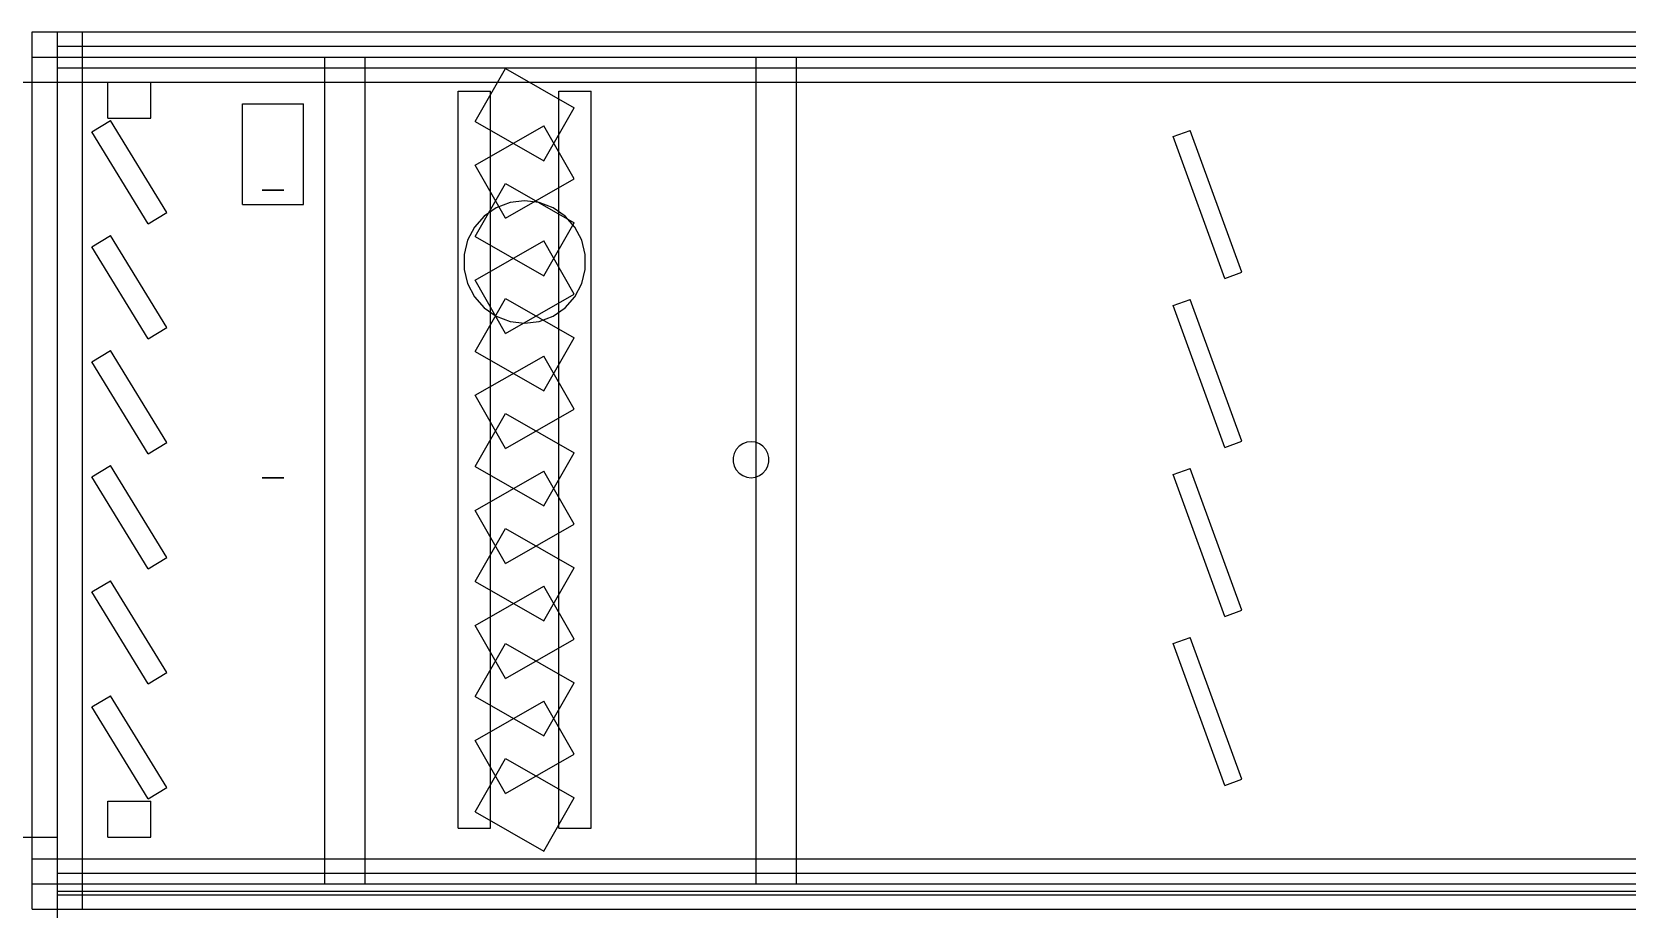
# Model space of a CAD drawing. Header units: millimetres. Extents: x -808 to -5, y -418 to 283.
# Drawn here: x -318.18 to -269.36, y 30.33 to 57.17 of the extents above; entities that cross this region are included whole.
import ezdxf

# ---------------------------------------------------------------- set-up
doc = ezdxf.new("R2010")
doc.units = ezdxf.units.MM
doc.layers.add('HIDDEN', color=8, linetype='Continuous')
doc.layers.add('VISIBLE', color=7, linetype='Continuous')

msp = doc.modelspace()

# ---------------------------------------------------------------- linework, layer by layer
at = {"layer": 'HIDDEN'}
for points in [[(-318.17, 57.17), (-316.63, 57.17)], [(-318.17, 55.63), (-318.17, 57.17)], [(-317.4, 57.17), (-97.4, 57.17)], [(-317.4, 57.17), (-97.4, 57.17)], [(-317.4, 55.63), (-317.4, 57.17)], [(-317.4, 55.63), (-317.4, 57.17)], [(-317.4, 57.17), (-97.4, 57.17)], [(-317.4, 55.63), (-317.4, 57.17)], [(-317.4, 57.17), (-316.63, 57.17)], [(-316.63, 55.63), (-316.63, 57.17)], [(-316.63, 55.63), (-316.63, 57.17)], [(-317.4, 56.73), (-97.4, 56.73)], [(-317.4, 56.73), (-97.4, 56.73)], [(-317.4, 56.07), (-317.4, 56.73)], [(-317.4, 56.07), (-317.4, 56.73)], [(-318.17, 56.4), (-316.63, 56.4)], [(-318.17, 56.4), (-316.63, 56.4)], [(-318.17, 31.1), (-318.17, 56.4)], [(-318.17, 31.1), (-318.17, 56.4)], [(-318.17, 56.4), (-316.63, 56.4)], [(-318.17, 31.1), (-318.17, 56.4)], [(-318.17, 55.63), (-318.17, 56.4)], [(-317.4, 56.4), (-97.4, 56.4)], [(-317.4, 56.4), (-97.4, 56.4)], [(-317.4, 31.1), (-317.4, 56.4)], [(-317.4, 31.1), (-317.4, 56.4)], [(-317.4, 56.4), (-97.4, 56.4)], [(-317.4, 56.4), (-97.4, 56.4)], [(-317.4, 31.1), (-317.4, 56.4)], [(-317.4, 31.1), (-317.4, 56.4)], [(-316.63, 31.1), (-316.63, 56.4)], [(-316.63, 31.1), (-316.63, 56.4)], [(-316.63, 31.1), (-316.63, 56.4)], [(-309.216, 56.4), (-307.984, 56.4)], [(-309.216, 56.4), (-307.984, 56.4)], [(-309.216, 31.1), (-309.216, 56.4)], [(-309.216, 31.1), (-309.216, 56.4)], [(-309.216, 56.4), (-307.984, 56.4)], [(-309.216, 56.4), (-307.984, 56.4)], [(-309.216, 31.1), (-309.216, 56.4)], [(-309.216, 55.63), (-309.216, 56.4)], [(-307.984, 31.1), (-307.984, 56.4)], [(-307.984, 31.1), (-307.984, 56.4)], [(-307.984, 31.1), (-307.984, 56.4)], [(-307.984, 55.63), (-307.984, 56.4)], [(-296.016, 56.4), (-294.784, 56.4)], [(-296.016, 56.4), (-294.784, 56.4)], [(-296.016, 31.1), (-296.016, 56.4)], [(-296.016, 31.1), (-296.016, 56.4)], [(-296.016, 56.4), (-294.784, 56.4)], [(-296.016, 56.4), (-294.784, 56.4)], [(-296.016, 31.1), (-296.016, 56.4)], [(-296.016, 55.63), (-296.016, 56.4)], [(-294.784, 31.1), (-294.784, 56.4)], [(-294.784, 31.1), (-294.784, 56.4)], [(-294.784, 31.1), (-294.784, 56.4)], [(-294.784, 55.63), (-294.784, 56.4)], [(-317.4, 56.07), (-97.4, 56.07)], [(-317.4, 56.07), (-97.4, 56.07)], [(-304.615, 54.43), (-303.685, 56.053)], [(-304.615, 54.43), (-303.685, 56.053)], [(-303.685, 56.053), (-301.585, 54.85)], [(-303.685, 56.053), (-301.585, 54.85)], [(-354.8, 55.63), (-317.4, 55.63)], [(-318.17, 55.63), (-316.63, 55.63)], [(-318.17, 55.63), (-316.63, 55.63)], [(-318.17, 55.63), (-317.4, 55.63)], [(-317.4, 55.63), (-97.4, 55.63)], [(-317.4, 55.63), (-97.4, 55.63)], [(-317.4, 55.63), (-97.4, 55.63)], [(-317.4, 32.53), (-317.4, 55.63)], [(-317.4, 32.53), (-317.4, 55.63)], [(-315.86, 55.63), (-314.54, 55.63)], [(-315.86, 55.63), (-314.54, 55.63)], [(-315.86, 54.53), (-315.86, 55.63)], [(-315.86, 54.53), (-315.86, 55.63)], [(-314.54, 54.53), (-314.54, 55.63)], [(-314.54, 54.53), (-314.54, 55.63)], [(-305.135, 55.355), (-304.145, 55.355)], [(-305.135, 55.355), (-304.145, 55.355)], [(-305.135, 32.805), (-305.135, 55.355)], [(-305.135, 32.805), (-305.135, 55.355)], [(-304.145, 32.805), (-304.145, 55.355)], [(-304.145, 32.805), (-304.145, 55.355)], [(-302.055, 55.355), (-301.065, 55.355)], [(-302.055, 55.355), (-301.065, 55.355)], [(-302.055, 32.805), (-302.055, 55.355)], [(-302.055, 32.805), (-302.055, 55.355)], [(-301.065, 32.805), (-301.065, 55.355)], [(-301.065, 32.805), (-301.065, 55.355)], [(-311.735, 54.97), (-309.865, 54.97)], [(-311.735, 54.97), (-309.865, 54.97)], [(-311.735, 51.89), (-311.735, 54.97)], [(-311.735, 51.89), (-311.735, 54.97)], [(-309.865, 51.89), (-309.865, 54.97)], [(-309.865, 51.89), (-309.865, 54.97)], [(-302.515, 53.227), (-301.585, 54.85)], [(-302.515, 53.227), (-301.585, 54.85)], [(-316.344, 54.114), (-315.781, 54.459)], [(-316.344, 54.114), (-315.781, 54.459)], [(-315.86, 54.53), (-314.54, 54.53)], [(-315.86, 54.53), (-314.54, 54.53)], [(-314.056, 51.646), (-315.781, 54.459)], [(-314.056, 51.646), (-315.781, 54.459)], [(-304.615, 54.43), (-302.515, 53.227)], [(-304.615, 54.43), (-302.515, 53.227)], [(-304.615, 53.09), (-302.515, 54.293)], [(-304.615, 53.09), (-302.515, 54.293)], [(-301.585, 52.67), (-302.515, 54.293)], [(-301.585, 52.67), (-302.515, 54.293)], [(-314.619, 51.301), (-316.344, 54.114)], [(-314.619, 51.301), (-316.344, 54.114)], [(-283.25, 53.966), (-282.734, 54.154)], [(-283.25, 53.966), (-282.734, 54.154)], [(-281.666, 49.626), (-283.25, 53.966)], [(-281.666, 49.626), (-283.25, 53.966)], [(-281.15, 49.814), (-282.734, 54.154)], [(-281.15, 49.814), (-282.734, 54.154)], [(-303.685, 51.467), (-304.615, 53.09)], [(-303.685, 51.467), (-304.615, 53.09)], [(-311.13, 52.33), (-311.128, 52.33)], [(-311.128, 52.33), (-311.13, 52.33)], [(-311.128, 52.33), (-311.109, 52.33)], [(-311.109, 52.33), (-311.128, 52.33)], [(-311.109, 52.33), (-311.072, 52.33)], [(-311.072, 52.33), (-311.109, 52.33)], [(-311.072, 52.33), (-311.019, 52.33)], [(-311.019, 52.33), (-311.072, 52.33)], [(-311.019, 52.33), (-310.953, 52.33)], [(-310.953, 52.33), (-311.019, 52.33)], [(-310.953, 52.33), (-310.879, 52.33)], [(-310.879, 52.33), (-310.953, 52.33)], [(-310.879, 52.33), (-310.8, 52.33)], [(-310.8, 52.33), (-310.879, 52.33)], [(-310.721, 52.33), (-310.8, 52.33)], [(-310.8, 52.33), (-310.721, 52.33)], [(-310.647, 52.33), (-310.721, 52.33)], [(-310.721, 52.33), (-310.647, 52.33)], [(-310.581, 52.33), (-310.647, 52.33)], [(-310.647, 52.33), (-310.581, 52.33)], [(-310.528, 52.33), (-310.581, 52.33)], [(-310.581, 52.33), (-310.528, 52.33)], [(-310.491, 52.33), (-310.528, 52.33)], [(-310.528, 52.33), (-310.491, 52.33)], [(-310.472, 52.33), (-310.491, 52.33)], [(-310.491, 52.33), (-310.472, 52.33)], [(-310.47, 52.33), (-310.472, 52.33)], [(-310.472, 52.33), (-310.47, 52.33)], [(-304.615, 50.91), (-303.685, 52.533)], [(-304.615, 50.91), (-303.685, 52.533)], [(-303.685, 51.467), (-301.585, 52.67)], [(-303.685, 51.467), (-301.585, 52.67)], [(-303.685, 52.533), (-301.585, 51.33)], [(-303.685, 52.533), (-301.585, 51.33)], [(-311.735, 51.89), (-309.865, 51.89)], [(-311.735, 51.89), (-309.865, 51.89)], [(-303.969, 51.786), (-304.34, 51.53)], [(-303.548, 51.946), (-303.969, 51.786)], [(-303.1, 52), (-303.548, 51.946)], [(-302.652, 51.946), (-303.1, 52)], [(-302.231, 51.786), (-302.652, 51.946)], [(-301.86, 51.53), (-302.231, 51.786)], [(-314.619, 51.301), (-314.056, 51.646)], [(-314.619, 51.301), (-314.056, 51.646)], [(-304.34, 51.53), (-304.639, 51.192)], [(-302.515, 49.707), (-301.585, 51.33)], [(-302.515, 49.707), (-301.585, 51.33)], [(-301.561, 51.192), (-301.86, 51.53)], [(-316.344, 50.594), (-315.781, 50.939)], [(-316.344, 50.594), (-315.781, 50.939)], [(-314.056, 48.126), (-315.781, 50.939)], [(-314.056, 48.126), (-315.781, 50.939)], [(-304.848, 50.793), (-304.956, 50.355)], [(-304.639, 51.192), (-304.848, 50.793)], [(-304.615, 50.91), (-302.515, 49.707)], [(-304.615, 50.91), (-302.515, 49.707)], [(-301.352, 50.793), (-301.561, 51.192)], [(-301.244, 50.355), (-301.352, 50.793)], [(-314.619, 47.781), (-316.344, 50.594)], [(-314.619, 47.781), (-316.344, 50.594)], [(-304.956, 50.355), (-304.956, 49.905)], [(-304.615, 49.57), (-302.515, 50.773)], [(-304.615, 49.57), (-302.515, 50.773)], [(-301.585, 49.15), (-302.515, 50.773)], [(-301.585, 49.15), (-302.515, 50.773)], [(-301.244, 49.905), (-301.244, 50.355)], [(-304.956, 49.905), (-304.848, 49.467)], [(-301.352, 49.467), (-301.244, 49.905)], [(-281.666, 49.626), (-281.15, 49.814)], [(-281.666, 49.626), (-281.15, 49.814)], [(-304.848, 49.467), (-304.639, 49.068)], [(-303.685, 47.947), (-304.615, 49.57)], [(-303.685, 47.947), (-304.615, 49.57)], [(-301.561, 49.068), (-301.352, 49.467)], [(-304.639, 49.068), (-304.34, 48.73)], [(-304.615, 47.39), (-303.685, 49.013)], [(-304.615, 47.39), (-303.685, 49.013)], [(-303.685, 47.947), (-301.585, 49.15)], [(-303.685, 47.947), (-301.585, 49.15)], [(-303.685, 49.013), (-301.585, 47.81)], [(-303.685, 49.013), (-301.585, 47.81)], [(-301.86, 48.73), (-301.561, 49.068)], [(-283.25, 48.796), (-282.734, 48.984)], [(-283.25, 48.796), (-282.734, 48.984)], [(-281.15, 44.644), (-282.734, 48.984)], [(-281.15, 44.644), (-282.734, 48.984)], [(-304.34, 48.73), (-303.969, 48.474)], [(-303.969, 48.474), (-303.548, 48.314)], [(-302.652, 48.314), (-302.231, 48.474)], [(-302.231, 48.474), (-301.86, 48.73)], [(-281.666, 44.456), (-283.25, 48.796)], [(-281.666, 44.456), (-283.25, 48.796)], [(-314.619, 47.781), (-314.056, 48.126)], [(-314.619, 47.781), (-314.056, 48.126)], [(-303.548, 48.314), (-303.1, 48.26)], [(-303.1, 48.26), (-302.652, 48.314)], [(-316.344, 47.074), (-315.781, 47.419)], [(-316.344, 47.074), (-315.781, 47.419)], [(-314.056, 44.606), (-315.781, 47.419)], [(-314.056, 44.606), (-315.781, 47.419)], [(-304.615, 47.39), (-302.515, 46.187)], [(-304.615, 47.39), (-302.515, 46.187)], [(-302.515, 46.187), (-301.585, 47.81)], [(-302.515, 46.187), (-301.585, 47.81)], [(-314.619, 44.261), (-316.344, 47.074)], [(-314.619, 44.261), (-316.344, 47.074)], [(-304.615, 46.05), (-302.515, 47.253)], [(-304.615, 46.05), (-302.515, 47.253)], [(-301.585, 45.63), (-302.515, 47.253)], [(-301.585, 45.63), (-302.515, 47.253)], [(-303.685, 44.427), (-304.615, 46.05)], [(-303.685, 44.427), (-304.615, 46.05)], [(-304.615, 43.87), (-303.685, 45.493)], [(-304.615, 43.87), (-303.685, 45.493)], [(-303.685, 44.427), (-301.585, 45.63)], [(-303.685, 44.427), (-301.585, 45.63)], [(-303.685, 45.493), (-301.585, 44.29)], [(-303.685, 45.493), (-301.585, 44.29)], [(-314.619, 44.261), (-314.056, 44.606)], [(-314.619, 44.261), (-314.056, 44.606)], [(-296.535, 44.492), (-296.623, 44.392)], [(-296.426, 44.567), (-296.535, 44.492)], [(-296.302, 44.614), (-296.426, 44.567)], [(-296.17, 44.63), (-296.302, 44.614)], [(-296.038, 44.614), (-296.17, 44.63)], [(-295.914, 44.567), (-296.038, 44.614)], [(-296.016, 43.554), (-296.016, 44.606)], [(-295.805, 44.492), (-295.914, 44.567)], [(-295.717, 44.392), (-295.805, 44.492)], [(-281.666, 44.456), (-281.15, 44.644)], [(-281.666, 44.456), (-281.15, 44.644)], [(-302.515, 42.667), (-301.585, 44.29)], [(-302.515, 42.667), (-301.585, 44.29)], [(-296.684, 44.275), (-296.716, 44.146)], [(-296.716, 44.146), (-296.716, 44.014)], [(-296.716, 44.014), (-296.684, 43.885)], [(-296.623, 44.392), (-296.684, 44.275)], [(-295.656, 44.275), (-295.717, 44.392)], [(-295.624, 44.146), (-295.656, 44.275)], [(-295.656, 43.885), (-295.624, 44.014)], [(-295.624, 44.014), (-295.624, 44.146)], [(-316.344, 43.554), (-315.781, 43.899)], [(-316.344, 43.554), (-315.781, 43.899)], [(-314.619, 40.741), (-316.344, 43.554)], [(-314.619, 40.741), (-316.344, 43.554)], [(-314.056, 41.086), (-315.781, 43.899)], [(-314.056, 41.086), (-315.781, 43.899)], [(-311.13, 43.53), (-311.128, 43.53)], [(-311.128, 43.53), (-311.13, 43.53)], [(-311.128, 43.53), (-311.109, 43.53)], [(-311.109, 43.53), (-311.128, 43.53)], [(-311.109, 43.53), (-311.072, 43.53)], [(-311.072, 43.53), (-311.109, 43.53)], [(-311.072, 43.53), (-311.019, 43.53)], [(-311.019, 43.53), (-311.072, 43.53)], [(-311.019, 43.53), (-310.953, 43.53)], [(-310.953, 43.53), (-311.019, 43.53)], [(-310.953, 43.53), (-310.879, 43.53)], [(-310.879, 43.53), (-310.953, 43.53)], [(-310.879, 43.53), (-310.8, 43.53)], [(-310.8, 43.53), (-310.879, 43.53)], [(-310.721, 43.53), (-310.8, 43.53)], [(-310.8, 43.53), (-310.721, 43.53)], [(-310.647, 43.53), (-310.721, 43.53)], [(-310.721, 43.53), (-310.647, 43.53)], [(-310.581, 43.53), (-310.647, 43.53)], [(-310.647, 43.53), (-310.581, 43.53)], [(-310.528, 43.53), (-310.581, 43.53)], [(-310.581, 43.53), (-310.528, 43.53)], [(-310.491, 43.53), (-310.528, 43.53)], [(-310.528, 43.53), (-310.491, 43.53)], [(-310.472, 43.53), (-310.491, 43.53)], [(-310.491, 43.53), (-310.472, 43.53)], [(-310.47, 43.53), (-310.472, 43.53)], [(-310.472, 43.53), (-310.47, 43.53)], [(-304.615, 43.87), (-302.515, 42.667)], [(-304.615, 43.87), (-302.515, 42.667)], [(-304.615, 42.53), (-302.515, 43.733)], [(-304.615, 42.53), (-302.515, 43.733)], [(-301.585, 42.11), (-302.515, 43.733)], [(-301.585, 42.11), (-302.515, 43.733)], [(-296.684, 43.885), (-296.623, 43.768)], [(-296.623, 43.768), (-296.535, 43.668)], [(-296.535, 43.668), (-296.426, 43.593)], [(-296.426, 43.593), (-296.302, 43.546)], [(-296.302, 43.546), (-296.17, 43.53)], [(-296.17, 43.53), (-296.038, 43.546)], [(-296.038, 43.546), (-295.914, 43.593)], [(-295.914, 43.593), (-295.805, 43.668)], [(-295.805, 43.668), (-295.717, 43.768)], [(-295.717, 43.768), (-295.656, 43.885)], [(-283.25, 43.626), (-282.734, 43.814)], [(-283.25, 43.626), (-282.734, 43.814)], [(-281.666, 39.286), (-283.25, 43.626)], [(-281.666, 39.286), (-283.25, 43.626)], [(-281.15, 39.474), (-282.734, 43.814)], [(-281.15, 39.474), (-282.734, 43.814)], [(-303.685, 40.907), (-304.615, 42.53)], [(-303.685, 40.907), (-304.615, 42.53)], [(-303.685, 40.907), (-301.585, 42.11)], [(-303.685, 40.907), (-301.585, 42.11)], [(-304.615, 40.35), (-303.685, 41.973)], [(-304.615, 40.35), (-303.685, 41.973)], [(-303.685, 41.973), (-301.585, 40.77)], [(-303.685, 41.973), (-301.585, 40.77)], [(-314.619, 40.741), (-314.056, 41.086)], [(-314.619, 40.741), (-314.056, 41.086)], [(-302.515, 39.147), (-301.585, 40.77)], [(-302.515, 39.147), (-301.585, 40.77)], [(-316.344, 40.034), (-315.781, 40.379)], [(-316.344, 40.034), (-315.781, 40.379)], [(-314.056, 37.566), (-315.781, 40.379)], [(-314.056, 37.566), (-315.781, 40.379)], [(-304.615, 40.35), (-302.515, 39.147)], [(-304.615, 40.35), (-302.515, 39.147)], [(-304.615, 39.01), (-302.515, 40.213)], [(-304.615, 39.01), (-302.515, 40.213)], [(-301.585, 38.59), (-302.515, 40.213)], [(-301.585, 38.59), (-302.515, 40.213)], [(-314.619, 37.221), (-316.344, 40.034)], [(-314.619, 37.221), (-316.344, 40.034)], [(-281.666, 39.286), (-281.15, 39.474)], [(-281.666, 39.286), (-281.15, 39.474)], [(-303.685, 37.387), (-304.615, 39.01)], [(-303.685, 37.387), (-304.615, 39.01)], [(-303.685, 37.387), (-301.585, 38.59)], [(-303.685, 37.387), (-301.585, 38.59)], [(-283.25, 38.456), (-282.734, 38.644)], [(-283.25, 38.456), (-282.734, 38.644)], [(-281.15, 34.304), (-282.734, 38.644)], [(-281.15, 34.304), (-282.734, 38.644)], [(-304.615, 36.83), (-303.685, 38.453)], [(-304.615, 36.83), (-303.685, 38.453)], [(-303.685, 38.453), (-301.585, 37.25)], [(-303.685, 38.453), (-301.585, 37.25)], [(-281.666, 34.116), (-283.25, 38.456)], [(-281.666, 34.116), (-283.25, 38.456)], [(-314.619, 37.221), (-314.056, 37.566)], [(-314.619, 37.221), (-314.056, 37.566)], [(-302.515, 35.627), (-301.585, 37.25)], [(-302.515, 35.627), (-301.585, 37.25)], [(-316.344, 36.514), (-315.781, 36.859)], [(-316.344, 36.514), (-315.781, 36.859)], [(-314.056, 34.046), (-315.781, 36.859)], [(-314.056, 34.046), (-315.781, 36.859)], [(-304.615, 36.83), (-302.515, 35.627)], [(-304.615, 36.83), (-302.515, 35.627)], [(-304.615, 35.49), (-302.515, 36.693)], [(-304.615, 35.49), (-302.515, 36.693)], [(-301.585, 35.07), (-302.515, 36.693)], [(-301.585, 35.07), (-302.515, 36.693)], [(-314.619, 33.701), (-316.344, 36.514)], [(-314.619, 33.701), (-316.344, 36.514)], [(-303.685, 33.867), (-304.615, 35.49)], [(-303.685, 33.867), (-304.615, 35.49)], [(-304.615, 33.31), (-303.685, 34.933)], [(-304.615, 33.31), (-303.685, 34.933)], [(-303.685, 33.867), (-301.585, 35.07)], [(-303.685, 33.867), (-301.585, 35.07)], [(-303.685, 34.933), (-301.585, 33.73)], [(-303.685, 34.933), (-301.585, 33.73)], [(-281.666, 34.116), (-281.15, 34.304)], [(-281.666, 34.116), (-281.15, 34.304)], [(-314.619, 33.701), (-314.056, 34.046)], [(-314.619, 33.701), (-314.056, 34.046)], [(-302.515, 32.107), (-301.585, 33.73)], [(-302.515, 32.107), (-301.585, 33.73)], [(-315.86, 33.63), (-314.54, 33.63)], [(-315.86, 33.63), (-314.54, 33.63)], [(-315.86, 32.53), (-315.86, 33.63)], [(-315.86, 32.53), (-315.86, 33.63)], [(-314.54, 32.53), (-314.54, 33.63)], [(-314.54, 32.53), (-314.54, 33.63)], [(-304.615, 33.31), (-302.515, 32.107)], [(-304.615, 33.31), (-302.515, 32.107)], [(-305.135, 32.805), (-304.145, 32.805)], [(-305.135, 32.805), (-304.145, 32.805)], [(-302.055, 32.805), (-301.065, 32.805)], [(-302.055, 32.805), (-301.065, 32.805)], [(-354.8, 32.53), (-317.4, 32.53)], [(-318.17, 32.53), (-317.4, 32.53)], [(-315.86, 32.53), (-314.54, 32.53)], [(-315.86, 32.53), (-314.54, 32.53)], [(-318.17, 31.87), (-316.63, 31.87)], [(-318.17, 31.87), (-316.63, 31.87)], [(-318.17, 30.33), (-318.17, 31.87)], [(-318.17, 31.1), (-318.17, 31.87)], [(-317.4, 31.87), (-97.4, 31.87)], [(-317.4, 31.87), (-97.4, 31.87)], [(-317.4, 30.33), (-317.4, 31.87)], [(-317.4, 30.33), (-317.4, 31.87)], [(-317.4, 31.87), (-97.4, 31.87)], [(-317.4, 30.33), (-317.4, 31.87)], [(-316.63, 30.33), (-316.63, 31.87)], [(-316.63, 30.33), (-316.63, 31.87)], [(-309.216, 31.1), (-309.216, 31.87)], [(-307.984, 31.1), (-307.984, 31.87)], [(-296.016, 31.1), (-296.016, 31.87)], [(-294.784, 31.1), (-294.784, 31.87)], [(-317.4, 31.43), (-97.4, 31.43)], [(-317.4, 31.43), (-97.4, 31.43)], [(-317.4, 30.77), (-317.4, 31.43)], [(-317.4, 30.77), (-317.4, 31.43)], [(-318.17, 31.1), (-316.63, 31.1)], [(-318.17, 31.1), (-316.63, 31.1)], [(-318.17, 31.1), (-316.63, 31.1)], [(-317.4, 31.1), (-97.4, 31.1)], [(-317.4, 31.1), (-97.4, 31.1)], [(-317.4, 31.1), (-97.4, 31.1)], [(-317.4, 31.1), (-97.4, 31.1)], [(-317.4, 30.88), (-97.4, 30.88)], [(-317.4, 30.88), (-97.4, 30.88)], [(-317.4, 27.58), (-317.4, 30.88)], [(-317.4, 30.33), (-317.4, 30.88)], [(-317.4, 30.77), (-97.4, 30.77)], [(-317.4, 30.77), (-97.4, 30.77)], [(-309.216, 31.1), (-307.984, 31.1)], [(-309.216, 31.1), (-307.984, 31.1)], [(-309.216, 31.1), (-307.984, 31.1)], [(-309.216, 31.1), (-307.984, 31.1)], [(-296.016, 31.1), (-294.784, 31.1)], [(-296.016, 31.1), (-294.784, 31.1)], [(-296.016, 31.1), (-294.784, 31.1)], [(-296.016, 31.1), (-294.784, 31.1)], [(-318.17, 30.33), (-316.63, 30.33)], [(-317.4, 30.33), (-97.4, 30.33)], [(-317.4, 30.33), (-97.4, 30.33)], [(-317.4, 30.33), (-97.4, 30.33)], [(-317.4, 30.33), (-316.63, 30.33)]]:
    msp.add_lwpolyline(points, dxfattribs=at)
at = {"layer": 'VISIBLE'}
for points in [[(-318.17, 57.17), (-317.4, 57.17)], [(-318.17, 56.4), (-318.17, 57.17)], [(-317.4, 57.17), (-97.4, 57.17)], [(-317.4, 55.63), (-317.4, 57.17)], [(-318.17, 56.4), (-316.63, 56.4)], [(-318.17, 31.1), (-318.17, 56.4)], [(-316.63, 31.1), (-316.63, 56.4)], [(-320.315, 55.63), (-318.17, 55.63)], [(-317.4, 55.63), (-97.4, 55.63)], [(-309.216, 31.87), (-309.216, 55.63)], [(-307.984, 31.87), (-307.984, 55.63)], [(-296.016, 44.606), (-296.016, 55.63)], [(-294.784, 31.87), (-294.784, 55.63)], [(-303.969, 51.786), (-304.34, 51.53)], [(-303.548, 51.946), (-303.969, 51.786)], [(-303.1, 52), (-303.548, 51.946)], [(-302.652, 51.946), (-303.1, 52)], [(-302.231, 51.786), (-302.652, 51.946)], [(-301.86, 51.53), (-302.231, 51.786)], [(-304.34, 51.53), (-304.639, 51.192)], [(-301.561, 51.192), (-301.86, 51.53)], [(-304.848, 50.793), (-304.956, 50.355)], [(-304.639, 51.192), (-304.848, 50.793)], [(-301.352, 50.793), (-301.561, 51.192)], [(-301.244, 50.355), (-301.352, 50.793)], [(-304.956, 50.355), (-304.956, 49.905)], [(-301.244, 49.905), (-301.244, 50.355)], [(-304.956, 49.905), (-304.848, 49.467)], [(-301.352, 49.467), (-301.244, 49.905)], [(-304.848, 49.467), (-304.639, 49.068)], [(-301.561, 49.068), (-301.352, 49.467)], [(-304.639, 49.068), (-304.34, 48.73)], [(-301.86, 48.73), (-301.561, 49.068)], [(-304.34, 48.73), (-303.969, 48.474)], [(-303.969, 48.474), (-303.548, 48.314)], [(-302.652, 48.314), (-302.231, 48.474)], [(-302.231, 48.474), (-301.86, 48.73)], [(-303.548, 48.314), (-303.1, 48.26)], [(-303.1, 48.26), (-302.652, 48.314)], [(-296.535, 44.492), (-296.623, 44.392)], [(-296.426, 44.567), (-296.535, 44.492)], [(-296.302, 44.614), (-296.426, 44.567)], [(-296.17, 44.63), (-296.302, 44.614)], [(-296.038, 44.614), (-296.17, 44.63)], [(-295.914, 44.567), (-296.038, 44.614)], [(-295.805, 44.492), (-295.914, 44.567)], [(-295.717, 44.392), (-295.805, 44.492)], [(-296.684, 44.275), (-296.716, 44.146)], [(-296.716, 44.146), (-296.716, 44.014)], [(-296.716, 44.014), (-296.684, 43.885)], [(-296.623, 44.392), (-296.684, 44.275)], [(-295.656, 44.275), (-295.717, 44.392)], [(-295.624, 44.146), (-295.656, 44.275)], [(-295.656, 43.885), (-295.624, 44.014)], [(-295.624, 44.014), (-295.624, 44.146)], [(-296.684, 43.885), (-296.623, 43.768)], [(-296.623, 43.768), (-296.535, 43.668)], [(-296.535, 43.668), (-296.426, 43.593)], [(-296.426, 43.593), (-296.302, 43.546)], [(-296.302, 43.546), (-296.17, 43.53)], [(-296.17, 43.53), (-296.038, 43.546)], [(-296.038, 43.546), (-295.914, 43.593)], [(-296.016, 31.87), (-296.016, 43.554)], [(-295.914, 43.593), (-295.805, 43.668)], [(-295.805, 43.668), (-295.717, 43.768)], [(-295.717, 43.768), (-295.656, 43.885)], [(-320.315, 32.53), (-318.17, 32.53)], [(-317.4, 31.87), (-217.654, 31.87)], [(-317.4, 30.33), (-317.4, 31.87)], [(-318.17, 31.1), (-316.63, 31.1)], [(-318.17, 30.33), (-318.17, 31.1)], [(-318.17, 30.33), (-317.4, 30.33)], [(-317.4, 30.33), (-261.09, 30.33)]]:
    msp.add_lwpolyline(points, dxfattribs=at)

doc.saveas('drawing.dxf')
